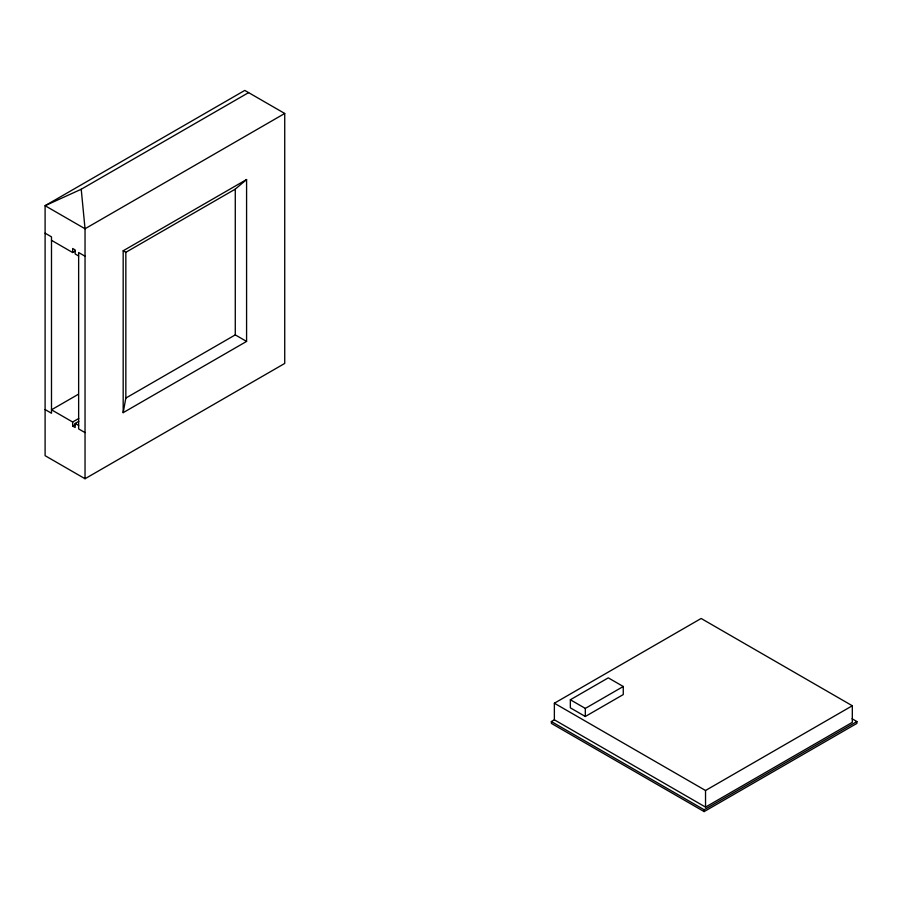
<?xml version="1.0" encoding="UTF-8"?>
<svg xmlns="http://www.w3.org/2000/svg" width="902" height="902" viewBox="0 0 902 902"><rect width="100%" height="100%" fill="white"/><g stroke="black" fill="none" stroke-linecap="round" stroke-linejoin="round"><path stroke-width="1.35" d="M123.179 412.665L125.84 398.064L125.84 252.312L123.179 250.779L246.584 179.532L246.584 341.418L123.179 412.665L123.179 250.779M125.84 252.312L235.275 189.138L246.584 179.532M284.728 113.472L85.036 228.758L45.1 205.701L244.792 90.414L284.728 113.472L284.728 363.438L85.036 478.736L45.1 455.679L45.1 205.701L81.225 189.251L248.602 92.613M51.493 240.315L72.656 252.526L75.091 251.117M78.316 394.298L51.493 409.79L72.656 422.012L78.756 418.483M72.656 422.012L72.656 426.048L75.148 427.48L75.148 423.455L78.812 421.335M72.656 426.048L75.08 424.639M125.84 398.064L235.275 334.89L246.584 341.418M554.369 719.819L554.369 703.222L701.147 618.479L852.311 705.759L852.311 722.355L705.533 807.098L554.369 719.819L551.37 721.544L551.37 723.393L704.135 811.586L856.9 723.393L856.9 721.544L852.052 718.747M570.346 699.76L608.286 677.853L623.259 686.501L623.259 694.574L585.319 716.481L570.346 707.833L570.346 699.76L585.319 708.408L623.259 686.501M554.369 703.222L705.533 790.49L852.311 705.759M551.37 721.544L704.135 809.748L856.9 721.544M45.1 233.167L51.493 236.854L51.493 413.251L45.1 409.553M85.036 256.224L78.643 252.526L78.643 428.924L85.036 432.61M78.643 255.988L75.148 253.969L75.148 249.933L72.656 248.49L72.656 252.526M75.148 423.455L78.643 425.462M81.225 189.251L85.036 228.758L85.036 478.736M705.533 790.49L705.533 807.098M704.135 809.748L704.135 811.586M585.319 708.408L585.319 716.481M235.275 189.138L235.275 334.89"/></g></svg>
